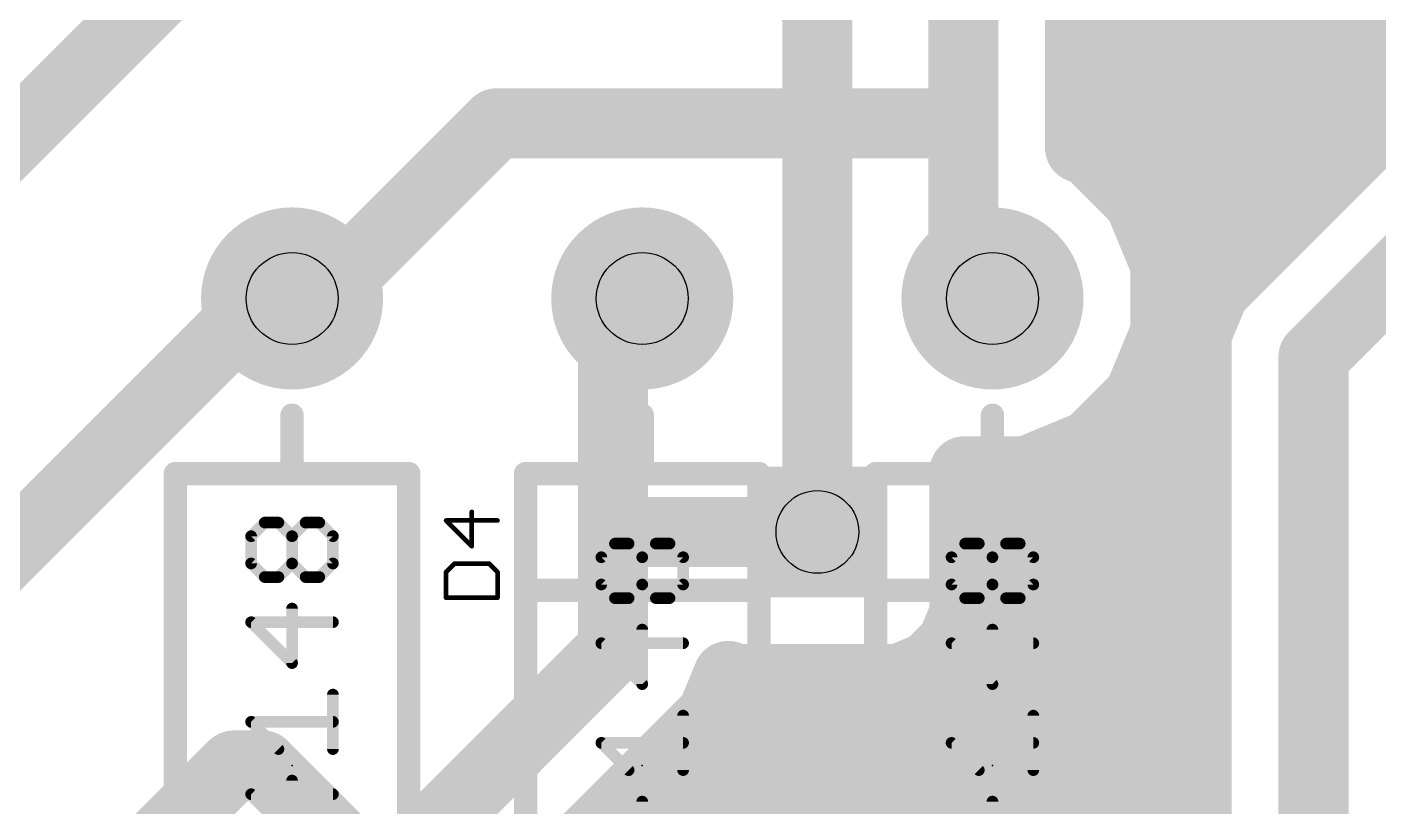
# Model space of a CAD drawing. Extents: x 0 to 88.9, y -10.5 to 54.6.
# Drawn here: x 34.9 to 49.61, y 35.74 to 44.23 of the extents above; entities that cross this region are included whole.
import ezdxf

# ---------------------------------------------------------------- set-up
doc = ezdxf.new("R2010")
doc.units = 0
for name, color, linetype in [('1', 22, 'CONTINUOUS'), ('16', 175, 'CONTINUOUS'), ('17', 82, 'CONTINUOUS'), ('18', 82, 'CONTINUOUS'), ('21', 253, 'CONTINUOUS'), ('23', 7, 'CONTINUOUS'), ('25', 253, 'CONTINUOUS'), ('44', 253, 'CONTINUOUS')]:
    doc.layers.add(name, color=color, linetype=linetype)

# ---------------------------------------------------------------- blocks, each defined once
blk = doc.blocks.new('ROUNDP')
at = {"const_width": 0.5}
blk.add_lwpolyline([(0, -0.25, 1), (0, 0.25, 1), (0, -0.25)], format="xyb", dxfattribs=at)
blk = doc.blocks.new('SQUAREV')
blk.add_solid([(-0.5, -0.5), (0.5, -0.5), (-0.5, 0.5), (0.5, 0.5)])

msp = doc.modelspace()

# ---------------------------------------------------------------- linework, layer by layer
at = {"layer": '1', "const_width": 0.762}
for points in [[(41.91, 46.0375), (43.4975, 44.45)], [(43.4975, 44.45), (43.4975, 38.735)], [(37.1475, 36.195), (34.29, 33.3375)], [(37.465, 36.195), (37.1475, 36.195)], [(39.6875, 33.9725), (37.465, 36.195)]]:
    msp.add_lwpolyline(points, dxfattribs=at)
at = {"layer": '1', "const_width": 0.381}
for points in [[(43.3628, 44.3153, 1), (43.6322, 44.5847)], [(43.307, 38.735, 1), (43.688, 38.735)], [(37.1475, 36.3855, 1), (37.1475, 36.0045)], [(37.2822, 36.0603, 1), (37.0128, 36.3297)], [(37.5997, 36.3297, 1), (37.3303, 36.0603)], [(37.465, 36.0045, 1), (37.465, 36.3855)]]:
    msp.add_lwpolyline(points, format="xyb", dxfattribs=at)
at = {"layer": '16', "const_width": 0.762}
for points in [[(48.895, 42.545), (48.895, 49.53)], [(46.355, 42.9149), (46.355, 49.1476)], [(45.085, 43.18), (45.085, 48.895)], [(38.1, 46.355), (31.75, 40.005)], [(46.355, 44.196), (50.165, 44.196)], [(50.165, 43.7061), (48.1756, 41.7167)], [(46.355, 43.434), (49.8929, 43.434)], [(40.005, 43.18), (38.1, 41.275)], [(45.085, 43.18), (40.005, 43.18)], [(45.085, 41.275), (45.085, 43.18)], [(48.895, 40.64), (51.435, 43.18)], [(46.4672, 42.8684), (46.355, 42.9149)], [(46.9959, 42.3397), (46.4672, 42.8684)], [(46.6637, 42.672), (49.131, 42.672)], [(47.625, 41.275), (48.895, 42.545)], [(47.2821, 41.6489), (46.9959, 42.3397)], [(47.1739, 41.91), (48.369, 41.91)], [(48.1756, 41.7167), (47.8183, 41.3594)], [(47.2821, 40.9011), (47.2821, 41.6489)], [(37.465, 41.275), (34.29, 38.1)], [(37.465, 41.275), (37.7825, 41.275)], [(38.1, 41.275), (37.7825, 41.275)], [(41.275, 38.735), (41.275, 41.275)], [(41.275, 41.275), (41.5925, 41.275)], [(45.085, 41.275), (45.4025, 41.275)], [(47.8183, 41.3594), (47.625, 40.8926)], [(47.625, 36.83), (47.625, 41.275)], [(47.2821, 41.148), (47.7308, 41.148)], [(46.9959, 40.2103), (47.2821, 40.9011)], [(47.625, 40.8926), (47.625, 34.181)], [(48.895, 33.655), (48.895, 40.64)], [(47.0687, 40.386), (47.625, 40.386)], [(46.4672, 39.6816), (46.9959, 40.2103)], [(45.7764, 39.3954), (46.4672, 39.6816)], [(46.3283, 39.624), (47.625, 39.624)], [(45.0977, 37.847), (45.0977, 39.3954)], [(45.0977, 39.3954), (45.7764, 39.3954)], [(45.0977, 38.862), (47.625, 38.862)], [(41.275, 37.465), (41.275, 38.735)], [(43.4975, 38.735), (41.275, 38.735)], [(45.0977, 38.1), (47.625, 38.1)], [(44.9624, 37.5202), (45.0977, 37.847)], [(35.56, 31.75), (41.275, 37.465)], [(44.7123, 37.2701), (44.9624, 37.5202)], [(44.7801, 37.338), (47.625, 37.338)], [(42.3516, 36.7456), (42.527, 37.169)], [(42.527, 37.169), (42.6095, 37.1348)], [(42.6095, 37.1348), (44.3855, 37.1348)], [(44.3855, 37.1348), (44.7123, 37.2701)], [(39.9087, 34.3027), (42.3516, 36.7456)], [(41.91, 31.115), (47.625, 36.83)], [(42.182, 36.576), (47.625, 36.576)], [(41.42, 35.814), (47.625, 35.814)]]:
    msp.add_lwpolyline(points, dxfattribs=at)
at = {"layer": '16', "const_width": 0.381}
for points in [[(46.355, 44.3865, 1), (46.355, 44.0055)], [(46.355, 43.6245, 1), (46.355, 43.2435)], [(40.005, 43.3705, 1), (40.005, 42.9895)], [(40.1397, 43.0453, 1), (39.8703, 43.3147)], [(45.2755, 43.18, 1), (44.8945, 43.18)], [(45.085, 42.9895, 1), (45.085, 43.3705)], [(44.8945, 43.18, 1), (45.2755, 43.18)], [(46.4279, 43.0909, 1), (46.2821, 42.7389)], [(46.6019, 43.0031, 1), (46.3325, 42.7337)], [(46.1645, 42.9149, 1), (46.5455, 42.9149)], [(46.3943, 42.6924, 1), (46.5401, 43.0444)], [(46.6637, 42.8625, 1), (46.6637, 42.4815)], [(49.131, 42.4815, 1), (49.131, 42.8625)], [(49.0297, 42.4103, 1), (48.7603, 42.6797)], [(47.1719, 42.4126, 1), (46.8199, 42.2668)], [(46.8612, 42.205, 1), (47.1306, 42.4744)], [(48.7045, 42.545, 1), (49.0855, 42.545)], [(47.1739, 42.1005, 1), (47.1739, 41.7195)], [(48.369, 41.7195, 1), (48.369, 42.1005)], [(48.3103, 41.5819, 1), (48.0409, 41.8514)], [(47.4726, 41.6489, 1), (47.0916, 41.6489)], [(48.0409, 41.8514, 1), (48.3103, 41.5819)], [(47.1061, 41.576, 1), (47.4581, 41.7218)], [(37.465, 41.4655, 1), (37.465, 41.0845)], [(37.5997, 41.1403, 1), (37.3303, 41.4097)], [(37.7825, 41.4655, 1), (37.7825, 41.0845)], [(37.7825, 41.0845, 1), (37.7825, 41.4655)], [(38.1, 41.0845, 1), (38.1, 41.4655)], [(41.4655, 41.275, 1), (41.0845, 41.275)], [(41.275, 41.4655, 1), (41.275, 41.0845)], [(41.5925, 41.0845, 1), (41.5925, 41.4655)], [(45.085, 41.4655, 1), (45.085, 41.0845)], [(45.4025, 41.0845, 1), (45.4025, 41.4655)], [(47.8155, 41.275, 1), (47.4345, 41.275)], [(47.6836, 41.4941, 1), (47.9531, 41.2247)], [(47.9943, 41.2865, 1), (47.6423, 41.4323)], [(37.9653, 41.4097, 1), (38.2347, 41.1403)], [(47.2821, 41.3385, 1), (47.2821, 40.9575)], [(47.4903, 41.4097, 1), (47.7597, 41.1403)], [(47.7308, 40.9575, 1), (47.7308, 41.3385)], [(44.8945, 41.275, 1), (45.2755, 41.275)], [(47.4581, 40.8282, 1), (47.1061, 40.974)], [(47.8155, 40.8926, 1), (47.4345, 40.8926)], [(47.0916, 40.9011, 1), (47.4726, 40.9011)], [(47.449, 40.9655, 1), (47.801, 40.8197)], [(49.0855, 40.64, 1), (48.7045, 40.64)], [(48.7603, 40.7747, 1), (49.0297, 40.5053)], [(47.0687, 40.5765, 1), (47.0687, 40.1955)], [(47.625, 40.1955, 1), (47.625, 40.5765)], [(46.8199, 40.2832, 1), (47.1719, 40.1374)], [(47.1306, 40.0756, 1), (46.8612, 40.345)], [(46.3325, 39.8163, 1), (46.6019, 39.5468)], [(46.5401, 39.5056, 1), (46.3943, 39.8576)], [(46.3283, 39.8145, 1), (46.3283, 39.4335)], [(47.625, 39.4335, 1), (47.625, 39.8145)], [(45.2882, 39.3954, 1), (44.9072, 39.3954)], [(45.0977, 39.5859, 1), (45.0977, 39.2049)], [(45.7035, 39.5714, 1), (45.8493, 39.2194)], [(45.7764, 39.2049, 1), (45.7764, 39.5859)], [(45.0977, 39.0525, 1), (45.0977, 38.6715)], [(47.625, 38.6715, 1), (47.625, 39.0525)], [(41.4655, 38.735, 1), (41.0845, 38.735)], [(41.275, 38.9255, 1), (41.275, 38.5445)], [(43.4975, 38.5445, 1), (43.4975, 38.9255)], [(41.0845, 38.735, 1), (41.4655, 38.735)], [(45.0977, 38.2905, 1), (45.0977, 37.9095)], [(47.625, 37.9095, 1), (47.625, 38.2905)], [(45.2737, 37.7741, 1), (44.9217, 37.9199)], [(44.9072, 37.847, 1), (45.2882, 37.847)], [(41.4097, 37.3303, 1), (41.1403, 37.5997)], [(45.0971, 37.3855, 1), (44.8277, 37.6549)], [(41.0845, 37.465, 1), (41.4655, 37.465)], [(44.7801, 37.5285, 1), (44.7801, 37.1475)], [(44.7864, 37.5931, 1), (45.1384, 37.4473)], [(47.625, 37.1475, 1), (47.625, 37.5285)], [(42.5999, 37.345, 1), (42.4541, 36.993)], [(42.703, 37.0961, 1), (42.351, 37.2419)], [(42.6095, 37.3253, 1), (42.6095, 36.9443)], [(44.3855, 36.9443, 1), (44.3855, 37.3253)], [(44.5776, 37.4048, 1), (44.847, 37.1354)], [(44.7852, 37.0941, 1), (44.6394, 37.4461)], [(42.5366, 36.9588, 1), (42.6824, 37.3108)], [(44.3126, 37.3108, 1), (44.4584, 36.9588)], [(42.4864, 36.6109, 1), (42.2169, 36.8803)], [(47.7597, 36.6953, 1), (47.4903, 36.9647)], [(42.182, 36.7665, 1), (42.182, 36.3855)], [(42.1757, 36.8185, 1), (42.5276, 36.6727)], [(47.4345, 36.83, 1), (47.8155, 36.83)], [(47.625, 36.3855, 1), (47.625, 36.7665)], [(41.42, 36.0045, 1), (41.42, 35.6235)], [(47.625, 35.6235, 1), (47.625, 36.0045)]]:
    msp.add_lwpolyline(points, format="xyb", dxfattribs=at)
at = {"layer": '21'}
for points, const_width in [([(37.7825, 39.37), (37.7825, 40.005)], 0.254), ([(41.5925, 39.37), (41.5925, 40.005)], 0.254), ([(45.4025, 39.37), (45.4025, 40.005)], 0.254), ([(37.7825, 39.37), (36.5125, 39.37)], 0.254), ([(36.5125, 39.37), (36.5125, 34.29)], 0.254), ([(39.0525, 39.37), (37.7825, 39.37)], 0.254), ([(39.0525, 34.29), (39.0525, 39.37)], 0.254), ([(40.3225, 39.37), (40.3225, 38.1)], 0.254), ([(41.5925, 39.37), (40.3225, 39.37)], 0.254), ([(42.8625, 39.37), (41.5925, 39.37)], 0.254), ([(42.8625, 38.1), (42.8625, 39.37)], 0.254), ([(44.1325, 39.37), (44.1325, 38.1)], 0.254), ([(45.4025, 39.37), (44.1325, 39.37)], 0.254), ([(46.6725, 39.37), (45.4025, 39.37)], 0.254), ([(46.6725, 38.1), (46.6725, 39.37)], 0.254), ([(37.3372, 38.6889), (37.4855, 38.8372)], 0.127), ([(37.4855, 38.8372), (37.6338, 38.8372)], 0.127), ([(37.6338, 38.8372), (37.7821, 38.6889)], 0.127), ([(37.7821, 38.6889), (37.9304, 38.8372)], 0.127), ([(37.9304, 38.8372), (38.0787, 38.8372)], 0.127), ([(38.0787, 38.8372), (38.227, 38.6889)], 0.127), ([(37.3372, 38.3923), (37.3372, 38.6889)], 0.127), ([(37.7821, 38.3923), (37.7821, 38.6889)], 0.127), ([(38.227, 38.6889), (38.227, 38.3923)], 0.127), ([(41.1472, 38.46), (41.2955, 38.6083)], 0.127), ([(41.2955, 38.6083), (41.4438, 38.6083)], 0.127), ([(41.4438, 38.6083), (41.5921, 38.46)], 0.127), ([(41.5921, 38.46), (41.7404, 38.6083)], 0.127), ([(41.7404, 38.6083), (41.8887, 38.6083)], 0.127), ([(41.8887, 38.6083), (42.037, 38.46)], 0.127), ([(44.9572, 38.46), (45.1055, 38.6083)], 0.127), ([(45.1055, 38.6083), (45.2538, 38.6083)], 0.127), ([(45.2538, 38.6083), (45.4021, 38.46)], 0.127), ([(45.4021, 38.46), (45.5504, 38.6083)], 0.127), ([(45.5504, 38.6083), (45.6987, 38.6083)], 0.127), ([(45.6987, 38.6083), (45.847, 38.46)], 0.127), ([(37.4855, 38.244), (37.3372, 38.3923)], 0.127), ([(37.7821, 38.3923), (37.6338, 38.244)], 0.127), ([(37.9304, 38.244), (37.7821, 38.3923)], 0.127), ([(38.227, 38.3923), (38.0787, 38.244)], 0.127), ([(41.1472, 38.1634), (41.1472, 38.46)], 0.127), ([(41.5921, 38.1634), (41.5921, 38.46)], 0.127), ([(42.037, 38.46), (42.037, 38.1634)], 0.127), ([(44.9572, 38.1634), (44.9572, 38.46)], 0.127), ([(45.4021, 38.1634), (45.4021, 38.46)], 0.127), ([(45.847, 38.46), (45.847, 38.1634)], 0.127), ([(37.6338, 38.244), (37.4855, 38.244)], 0.127), ([(38.0787, 38.244), (37.9304, 38.244)], 0.127), ([(40.3225, 38.1), (40.3225, 33.02)], 0.254), ([(40.3225, 38.1), (42.8625, 38.1)], 0.254), ([(41.2955, 38.0151), (41.1472, 38.1634)], 0.127), ([(41.5921, 38.1634), (41.4438, 38.0151)], 0.127), ([(41.7404, 38.0151), (41.5921, 38.1634)], 0.127), ([(42.037, 38.1634), (41.8887, 38.0151)], 0.127), ([(42.8625, 33.02), (42.8625, 38.1)], 0.254), ([(44.1325, 38.1), (44.1325, 33.02)], 0.254), ([(44.1325, 38.1), (46.6725, 38.1)], 0.254), ([(45.1055, 38.0151), (44.9572, 38.1634)], 0.127), ([(45.4021, 38.1634), (45.2538, 38.0151)], 0.127), ([(45.5504, 38.0151), (45.4021, 38.1634)], 0.127), ([(45.847, 38.1634), (45.6987, 38.0151)], 0.127), ([(46.6725, 33.02), (46.6725, 38.1)], 0.254), ([(37.7821, 37.3085), (37.7821, 37.9016)], 0.127), ([(41.4438, 38.0151), (41.2955, 38.0151)], 0.127), ([(41.8887, 38.0151), (41.7404, 38.0151)], 0.127), ([(45.2538, 38.0151), (45.1055, 38.0151)], 0.127), ([(45.6987, 38.0151), (45.5504, 38.0151)], 0.127), ([(38.227, 37.7533), (37.3372, 37.7533)], 0.127), ([(37.3372, 37.7533), (37.7821, 37.3085)], 0.127), ([(41.5921, 37.0796), (41.5921, 37.6727)], 0.127), ([(45.4021, 37.0796), (45.4021, 37.6727)], 0.127), ([(42.037, 37.5245), (41.1472, 37.5245)], 0.127), ([(41.1472, 37.5245), (41.5921, 37.0796)], 0.127), ([(45.847, 37.5245), (44.9572, 37.5245)], 0.127), ([(44.9572, 37.5245), (45.4021, 37.0796)], 0.127), ([(38.227, 36.3729), (38.227, 36.9661)], 0.127), ([(42.037, 36.1441), (42.037, 36.7372)], 0.127), ([(45.847, 36.1441), (45.847, 36.7372)], 0.127), ([(37.6338, 36.3729), (37.3372, 36.6695)], 0.127), ([(37.3372, 36.6695), (38.227, 36.6695)], 0.127), ([(41.4438, 36.1441), (41.1472, 36.4406)], 0.127), ([(41.1472, 36.4406), (42.037, 36.4406)], 0.127), ([(45.2538, 36.1441), (44.9572, 36.4406)], 0.127), ([(44.9572, 36.4406), (45.847, 36.4406)], 0.127), ([(37.7821, 35.4374), (37.7821, 36.0306)], 0.127), ([(38.227, 35.8823), (37.3372, 35.8823)], 0.127), ([(37.3372, 35.8823), (37.7821, 35.4374)], 0.127), ([(41.5921, 35.2085), (41.5921, 35.8017)], 0.127), ([(45.4021, 35.2085), (45.4021, 35.8017)], 0.127)]:
    msp.add_lwpolyline(points, dxfattribs=dict(at, const_width=const_width))
for points, const_width in [([(37.846, 40.005, 1), (37.719, 40.005)], 0.127), ([(41.656, 40.005, 1), (41.529, 40.005)], 0.127), ([(45.466, 40.005, 1), (45.339, 40.005)], 0.127), ([(36.5125, 39.4335, 1), (36.5125, 39.3065)], 0.127), ([(36.576, 39.37, 1), (36.449, 39.37)], 0.127), ([(37.7825, 39.4335, 1), (37.7825, 39.3065)], 0.127), ([(37.719, 39.37, 1), (37.846, 39.37)], 0.127), ([(37.7825, 39.3065, 1), (37.7825, 39.4335)], 0.127), ([(39.116, 39.37, 1), (38.989, 39.37)], 0.127), ([(39.0525, 39.3065, 1), (39.0525, 39.4335)], 0.127), ([(40.386, 39.37, 1), (40.259, 39.37)], 0.127), ([(40.3225, 39.4335, 1), (40.3225, 39.3065)], 0.127), ([(41.5925, 39.4335, 1), (41.5925, 39.3065)], 0.127), ([(41.529, 39.37, 1), (41.656, 39.37)], 0.127), ([(41.5925, 39.3065, 1), (41.5925, 39.4335)], 0.127), ([(42.926, 39.37, 1), (42.799, 39.37)], 0.127), ([(42.8625, 39.3065, 1), (42.8625, 39.4335)], 0.127), ([(44.196, 39.37, 1), (44.069, 39.37)], 0.127), ([(44.1325, 39.4335, 1), (44.1325, 39.3065)], 0.127), ([(45.4025, 39.4335, 1), (45.4025, 39.3065)], 0.127), ([(45.339, 39.37, 1), (45.466, 39.37)], 0.127), ([(45.4025, 39.3065, 1), (45.4025, 39.4335)], 0.127), ([(46.736, 39.37, 1), (46.609, 39.37)], 0.127), ([(46.6725, 39.3065, 1), (46.6725, 39.4335)], 0.127), ([(37.4855, 38.8689, 1), (37.4855, 38.8054)], 0.0635), ([(37.508, 38.8147, 1), (37.4631, 38.8596)], 0.0635), ([(37.6563, 38.8596, 1), (37.6114, 38.8147)], 0.0635), ([(37.6338, 38.8054, 1), (37.6338, 38.8689)], 0.0635), ([(37.9304, 38.8689, 1), (37.9304, 38.8054)], 0.0635), ([(37.9529, 38.8147, 1), (37.908, 38.8596)], 0.0635), ([(38.1012, 38.8596, 1), (38.0563, 38.8147)], 0.0635), ([(38.0787, 38.8054, 1), (38.0787, 38.8689)], 0.0635), ([(37.369, 38.6889, 1), (37.3055, 38.6889)], 0.0635), ([(37.3148, 38.7113, 1), (37.3597, 38.6664)], 0.0635), ([(37.8139, 38.6889, 1), (37.7504, 38.6889)], 0.0635), ([(37.7597, 38.7113, 1), (37.8046, 38.6664)], 0.0635), ([(37.7597, 38.6664, 1), (37.8046, 38.7113)], 0.0635), ([(38.2588, 38.6889, 1), (38.1953, 38.6889)], 0.0635), ([(38.2045, 38.6664, 1), (38.2495, 38.7113)], 0.0635), ([(41.2955, 38.64, 1), (41.2955, 38.5765)], 0.0635), ([(41.318, 38.5858, 1), (41.2731, 38.6307)], 0.0635), ([(41.4663, 38.6307, 1), (41.4214, 38.5858)], 0.0635), ([(41.4438, 38.5765, 1), (41.4438, 38.64)], 0.0635), ([(41.7404, 38.64, 1), (41.7404, 38.5765)], 0.0635), ([(41.7629, 38.5858, 1), (41.718, 38.6307)], 0.0635), ([(41.9112, 38.6307, 1), (41.8663, 38.5858)], 0.0635), ([(41.8887, 38.5765, 1), (41.8887, 38.64)], 0.0635), ([(45.1055, 38.64, 1), (45.1055, 38.5765)], 0.0635), ([(45.128, 38.5858, 1), (45.0831, 38.6307)], 0.0635), ([(45.2763, 38.6307, 1), (45.2314, 38.5858)], 0.0635), ([(45.2538, 38.5765, 1), (45.2538, 38.64)], 0.0635), ([(45.5504, 38.64, 1), (45.5504, 38.5765)], 0.0635), ([(45.5729, 38.5858, 1), (45.528, 38.6307)], 0.0635), ([(45.7212, 38.6307, 1), (45.6763, 38.5858)], 0.0635), ([(45.6987, 38.5765, 1), (45.6987, 38.64)], 0.0635), ([(37.3055, 38.3923, 1), (37.369, 38.3923)], 0.0635), ([(37.3597, 38.4147, 1), (37.3148, 38.3698)], 0.0635), ([(37.7504, 38.3923, 1), (37.8139, 38.3923)], 0.0635), ([(37.8046, 38.4147, 1), (37.7597, 38.3698)], 0.0635), ([(37.8046, 38.3698, 1), (37.7597, 38.4147)], 0.0635), ([(38.1953, 38.3923, 1), (38.2588, 38.3923)], 0.0635), ([(38.2495, 38.3698, 1), (38.2045, 38.4147)], 0.0635), ([(41.179, 38.46, 1), (41.1155, 38.46)], 0.0635), ([(41.1248, 38.4824, 1), (41.1697, 38.4375)], 0.0635), ([(41.6239, 38.46, 1), (41.5604, 38.46)], 0.0635), ([(41.5697, 38.4824, 1), (41.6146, 38.4375)], 0.0635), ([(41.5697, 38.4375, 1), (41.6146, 38.4824)], 0.0635), ([(42.0688, 38.46, 1), (42.0052, 38.46)], 0.0635), ([(42.0145, 38.4375, 1), (42.0595, 38.4824)], 0.0635), ([(44.989, 38.46, 1), (44.9255, 38.46)], 0.0635), ([(44.9348, 38.4824, 1), (44.9797, 38.4375)], 0.0635), ([(45.4339, 38.46, 1), (45.3704, 38.46)], 0.0635), ([(45.3797, 38.4824, 1), (45.4246, 38.4375)], 0.0635), ([(45.3797, 38.4375, 1), (45.4246, 38.4824)], 0.0635), ([(45.8788, 38.46, 1), (45.8152, 38.46)], 0.0635), ([(45.8245, 38.4375, 1), (45.8695, 38.4824)], 0.0635), ([(37.4855, 38.2757, 1), (37.4855, 38.2122)], 0.0635), ([(37.4631, 38.2215, 1), (37.508, 38.2664)], 0.0635), ([(37.6114, 38.2664, 1), (37.6563, 38.2215)], 0.0635), ([(37.6338, 38.2122, 1), (37.6338, 38.2757)], 0.0635), ([(37.9304, 38.2757, 1), (37.9304, 38.2122)], 0.0635), ([(37.908, 38.2215, 1), (37.9529, 38.2664)], 0.0635), ([(38.0563, 38.2664, 1), (38.1012, 38.2215)], 0.0635), ([(38.0787, 38.2122, 1), (38.0787, 38.2757)], 0.0635), ([(40.386, 38.1, 1), (40.259, 38.1)], 0.127), ([(40.3225, 38.1635, 1), (40.3225, 38.0365)], 0.127), ([(40.259, 38.1, 1), (40.386, 38.1)], 0.127), ([(41.1155, 38.1634, 1), (41.179, 38.1634)], 0.0635), ([(41.1697, 38.1858, 1), (41.1248, 38.1409)], 0.0635), ([(41.5604, 38.1634, 1), (41.6239, 38.1634)], 0.0635), ([(41.6146, 38.1858, 1), (41.5697, 38.1409)], 0.0635), ([(41.6146, 38.1409, 1), (41.5697, 38.1858)], 0.0635), ([(42.0052, 38.1634, 1), (42.0688, 38.1634)], 0.0635), ([(42.0595, 38.1409, 1), (42.0145, 38.1858)], 0.0635), ([(42.926, 38.1, 1), (42.799, 38.1)], 0.127), ([(42.799, 38.1, 1), (42.926, 38.1)], 0.127), ([(42.8625, 38.0365, 1), (42.8625, 38.1635)], 0.127), ([(44.196, 38.1, 1), (44.069, 38.1)], 0.127), ([(44.1325, 38.1635, 1), (44.1325, 38.0365)], 0.127), ([(44.069, 38.1, 1), (44.196, 38.1)], 0.127), ([(44.9255, 38.1634, 1), (44.989, 38.1634)], 0.0635), ([(44.9797, 38.1858, 1), (44.9348, 38.1409)], 0.0635), ([(45.3704, 38.1634, 1), (45.4339, 38.1634)], 0.0635), ([(45.4246, 38.1858, 1), (45.3797, 38.1409)], 0.0635), ([(45.4246, 38.1409, 1), (45.3797, 38.1858)], 0.0635), ([(45.8152, 38.1634, 1), (45.8788, 38.1634)], 0.0635), ([(45.8695, 38.1409, 1), (45.8245, 38.1858)], 0.0635), ([(46.736, 38.1, 1), (46.609, 38.1)], 0.127), ([(46.609, 38.1, 1), (46.736, 38.1)], 0.127), ([(46.6725, 38.0365, 1), (46.6725, 38.1635)], 0.127), ([(37.8139, 37.9016, 1), (37.7504, 37.9016)], 0.0635), ([(41.2955, 38.0468, 1), (41.2955, 37.9833)], 0.0635), ([(41.2731, 37.9926, 1), (41.318, 38.0375)], 0.0635), ([(41.4214, 38.0375, 1), (41.4663, 37.9926)], 0.0635), ([(41.4438, 37.9833, 1), (41.4438, 38.0468)], 0.0635), ([(41.7404, 38.0468, 1), (41.7404, 37.9833)], 0.0635), ([(41.718, 37.9926, 1), (41.7629, 38.0375)], 0.0635), ([(41.8663, 38.0375, 1), (41.9112, 37.9926)], 0.0635), ([(41.8887, 37.9833, 1), (41.8887, 38.0468)], 0.0635), ([(45.1055, 38.0468, 1), (45.1055, 37.9833)], 0.0635), ([(45.0831, 37.9926, 1), (45.128, 38.0375)], 0.0635), ([(45.2314, 38.0375, 1), (45.2763, 37.9926)], 0.0635), ([(45.2538, 37.9833, 1), (45.2538, 38.0468)], 0.0635), ([(45.5504, 38.0468, 1), (45.5504, 37.9833)], 0.0635), ([(45.528, 37.9926, 1), (45.5729, 38.0375)], 0.0635), ([(45.6763, 38.0375, 1), (45.7212, 37.9926)], 0.0635), ([(45.6987, 37.9833, 1), (45.6987, 38.0468)], 0.0635), ([(37.3372, 37.7851, 1), (37.3372, 37.7216)], 0.0635), ([(37.3597, 37.7758, 1), (37.3148, 37.7309)], 0.0635), ([(38.227, 37.7216, 1), (38.227, 37.7851)], 0.0635), ([(41.6239, 37.6727, 1), (41.5604, 37.6727)], 0.0635), ([(45.4339, 37.6727, 1), (45.3704, 37.6727)], 0.0635), ([(41.1472, 37.5562, 1), (41.1472, 37.4927)], 0.0635), ([(41.1697, 37.5469, 1), (41.1248, 37.502)], 0.0635), ([(42.037, 37.4927, 1), (42.037, 37.5562)], 0.0635), ([(44.9572, 37.5562, 1), (44.9572, 37.4927)], 0.0635), ([(44.9797, 37.5469, 1), (44.9348, 37.502)], 0.0635), ([(45.847, 37.4927, 1), (45.847, 37.5562)], 0.0635), ([(37.7597, 37.286, 1), (37.8046, 37.3309)], 0.0635), ([(37.7504, 37.3085, 1), (37.8139, 37.3085)], 0.0635), ([(41.5604, 37.0796, 1), (41.6239, 37.0796)], 0.0635), ([(41.5697, 37.0571, 1), (41.6146, 37.102)], 0.0635), ([(45.3704, 37.0796, 1), (45.4339, 37.0796)], 0.0635), ([(45.3797, 37.0571, 1), (45.4246, 37.102)], 0.0635), ([(38.2588, 36.9661, 1), (38.1953, 36.9661)], 0.0635), ([(42.0688, 36.7372, 1), (42.0052, 36.7372)], 0.0635), ([(45.8788, 36.7372, 1), (45.8152, 36.7372)], 0.0635), ([(37.3372, 36.7013, 1), (37.3372, 36.6378)], 0.0635), ([(37.3597, 36.692, 1), (37.3148, 36.6471)], 0.0635), ([(38.227, 36.6378, 1), (38.227, 36.7013)], 0.0635), ([(41.1472, 36.4724, 1), (41.1472, 36.4089)], 0.0635), ([(41.1697, 36.4631, 1), (41.1248, 36.4182)], 0.0635), ([(42.037, 36.4089, 1), (42.037, 36.4724)], 0.0635), ([(44.9572, 36.4724, 1), (44.9572, 36.4089)], 0.0635), ([(44.9797, 36.4631, 1), (44.9348, 36.4182)], 0.0635), ([(45.847, 36.4089, 1), (45.847, 36.4724)], 0.0635), ([(37.6114, 36.3505, 1), (37.6563, 36.3954)], 0.0635), ([(38.1953, 36.3729, 1), (38.2588, 36.3729)], 0.0635), ([(41.4214, 36.1216, 1), (41.4663, 36.1665)], 0.0635), ([(45.2314, 36.1216, 1), (45.2763, 36.1665)], 0.0635), ([(37.8139, 36.0306, 1), (37.7504, 36.0306)], 0.0635), ([(42.0052, 36.1441, 1), (42.0688, 36.1441)], 0.0635), ([(45.8152, 36.1441, 1), (45.8788, 36.1441)], 0.0635), ([(37.3372, 35.9141, 1), (37.3372, 35.8505)], 0.0635), ([(37.3597, 35.9048, 1), (37.3148, 35.8598)], 0.0635), ([(38.227, 35.8505, 1), (38.227, 35.9141)], 0.0635), ([(41.6239, 35.8017, 1), (41.5604, 35.8017)], 0.0635), ([(45.4339, 35.8017, 1), (45.3704, 35.8017)], 0.0635)]:
    msp.add_lwpolyline(points, format="xyb", dxfattribs=dict(at, const_width=const_width))
at = {"layer": '23'}
for p in [(37.7825, 36.195), (41.5925, 36.195), (45.4025, 36.195)]:
    msp.add_point(p, dxfattribs=at)
at = {"layer": '25', "const_width": 0.0508}
for points in [[(39.7381, 38.5801), (39.7381, 38.9529)], [(40.0177, 38.8597), (39.4584, 38.8597)], [(39.4584, 38.8597), (39.7381, 38.5801)], [(39.5516, 38.3916), (39.4584, 38.2984)], [(39.9245, 38.3916), (39.5516, 38.3916)], [(40.0177, 38.2984), (39.9245, 38.3916)], [(39.4584, 38.2984), (39.4584, 38.0188)], [(40.0177, 38.0188), (40.0177, 38.2984)], [(39.4584, 38.0188), (40.0177, 38.0188)]]:
    msp.add_lwpolyline(points, dxfattribs=at)
at = {"layer": '25', "const_width": 0.0254}
for points in [[(39.7508, 38.9529, 1), (39.7254, 38.9529)], [(39.4584, 38.8724, 1), (39.4584, 38.847)], [(39.4674, 38.8687, 1), (39.4494, 38.8507)], [(40.0177, 38.847, 1), (40.0177, 38.8724)], [(39.7254, 38.5801, 1), (39.7508, 38.5801)], [(39.7291, 38.5711, 1), (39.747, 38.5891)], [(39.5516, 38.4043, 1), (39.5516, 38.3789)], [(39.5606, 38.3826, 1), (39.5427, 38.4006)], [(39.9335, 38.4006, 1), (39.9155, 38.3826)], [(39.9245, 38.3789, 1), (39.9245, 38.4043)], [(39.4711, 38.2984, 1), (39.4457, 38.2984)], [(39.4494, 38.3074, 1), (39.4674, 38.2894)], [(40.0304, 38.2984, 1), (40.005, 38.2984)], [(40.0087, 38.2894, 1), (40.0267, 38.3074)], [(39.4584, 38.0315, 1), (39.4584, 38.0061)], [(39.4457, 38.0188, 1), (39.4711, 38.0188)], [(40.005, 38.0188, 1), (40.0304, 38.0188)], [(40.0177, 38.0061, 1), (40.0177, 38.0315)]]:
    msp.add_lwpolyline(points, format="xyb", dxfattribs=at)
at = {"layer": '44'}
for centre, radius in [((37.7825, 41.275), 0.5), ((41.5925, 41.275), 0.5), ((45.4025, 41.275), 0.5), ((43.4975, 38.735), 0.45)]:
    msp.add_circle(centre, radius, dxfattribs=at)

# ---------------------------------------------------------------- block references
at = {"layer": '17', "xscale": 1.9812, "yscale": 1.9812}
for p, rotation in [((37.7825, 41.275), 270), ((37.7825, 41.275), 270), ((41.5925, 41.275), 90), ((41.5925, 41.275), 90), ((45.4025, 41.275), 90), ((45.4025, 41.275), 90)]:
    msp.add_blockref('ROUNDP', p, dxfattribs=dict(at, rotation=rotation))
at = {"layer": '18', "xscale": 1.4224, "yscale": 1.4224}
msp.add_blockref('SQUAREV', (43.4975, 38.735), dxfattribs=at)
msp.add_blockref('SQUAREV', (43.4975, 38.735), dxfattribs=at)

doc.saveas('drawing.dxf')
